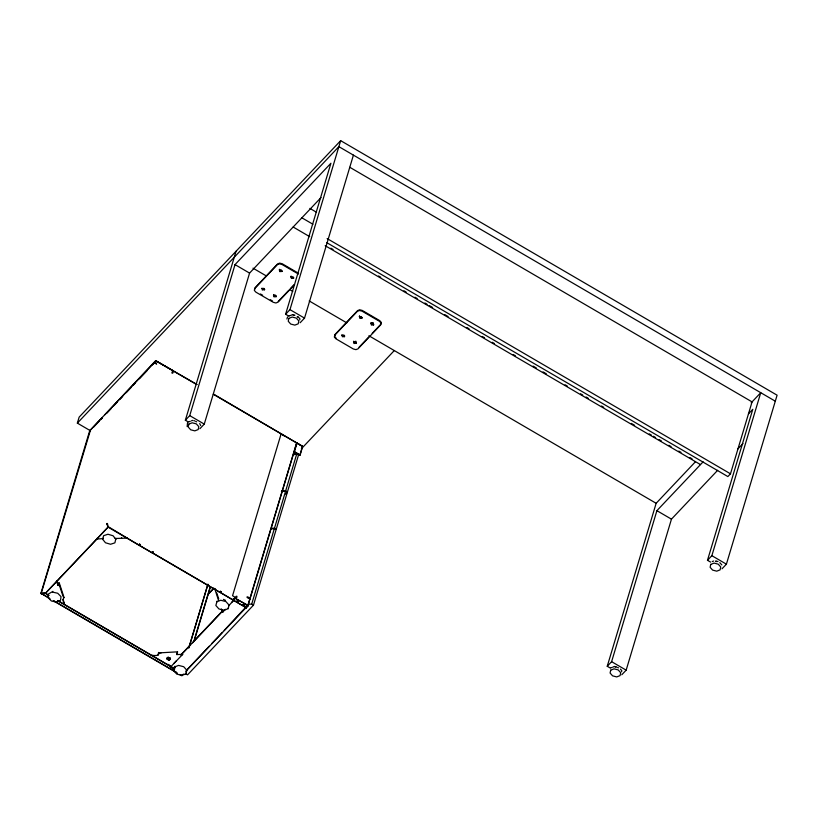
<?xml version="1.0" encoding="UTF-8"?>
<svg xmlns="http://www.w3.org/2000/svg" width="818" height="818" viewBox="0 0 818 818"><rect width="100%" height="100%" fill="white"/><g stroke="black" fill="none" stroke-linecap="round" stroke-linejoin="round"><path stroke-width="1.23" d="M107.332 524.052L107.424 523.489L108.273 527.252L138.723 545.013L108.211 526.68M115.921 539.318L113.058 535.759L107.966 534.246L103.641 535.678L102.598 539.195L105.471 542.763L110.553 544.267L114.888 542.845L115.941 538.397M152.843 655.729C150.645 654.625 160.031 657.253 158.702 652.907L177.557 651.834L176.862 654.553L177.557 651.834M181.872 675.412L186.044 673.807L186.095 672.754M217.107 601.077L215.85 605.473L218.948 608.95L224.081 610.269L228.253 608.653L228.304 607.61M106.729 523.612C106.8 524.491 107.424 523.295 106.759 523.51M286.903 319.051L287.558 316.944M213.314 394.256L302.629 446.403L300.094 455.176L294.408 451.628M90.399 430.309L89.857 430.196L40.951 593.193L50.041 598.868M90.348 430.513L41.125 593.704L41.012 593.081L45.481 593.183L107.945 527.262L107.005 524.062M174.899 666.23L173.641 670.617L176.739 674.093L181.964 675.382M254.551 289.684L254.93 287.885L277.599 263.917L279.684 263.12L282.251 263.774L298.621 273.324M186.044 673.807L186.801 670.208L183.713 666.721L178.569 665.402L174.408 667.018M228.253 608.653L229.009 605.054L225.921 601.578L220.788 600.259L216.617 601.874M299.725 319.869L299.94 318.856L297.905 316.556M248.12 605.545C241.453 613.275 251.208 601.659 247.772 606.158M284.695 436.178L281.044 433.837M300.022 454.92L294.357 451.792M621.588 671.67L621.803 670.658L620.433 669.124M90.593 430.841L77.352 423.121L79.152 417.129L340.666 140.655L777.1 395.196L726.404 564.175L722.038 568.786M41.258 593.735L45.563 593.439L48.875 595.371M48.824 595.535L45.44 593.03M45.481 593.183L41.524 593.725M56.381 581.618L56.759 581.209M58.671 583.07L57.935 585.279L58.528 585.371L59.295 583.05L58.671 583.07L63.037 596.332M59.295 583.05L64.06 597.518C61.422 599.216 66.043 604.441 63.671 604.195M63.743 603.97L64.448 604.318M196.964 384.44L155.604 360.687L90.338 430.115M155.809 360.81L155.318 363.212L156.627 364.082L155.502 363.172L156.33 360.748L155.604 360.687M156.105 360.973L196.831 384.644M126.504 537.61L127.076 537.784M139.469 544.103L140.001 544.614L139.469 544.103L138.723 545.013M139.305 545.35L151.821 552.641L139.305 545.35L140.052 544.44M188.477 422.047L185.359 420.227L236.054 251.249M185.359 420.227L189.725 415.616L235.022 264.613L330.912 163.252L285.605 314.255L288.723 316.065M153.099 552.242L152.567 551.741L153.099 552.242L152.404 552.988L219.613 592.181L220.359 591.281L220.891 591.782L220.359 591.281M152.404 552.988L153.15 552.078M199.909 428.714L204.265 424.102L249.572 273.1L321.055 197.537M264.623 289.46L262.363 290.063L261.893 288.284M158.549 652.427L158.058 655.157M281.954 271.382L279.807 271.627L279.439 269.5M276.157 296.607L274.01 296.852L273.539 295.073M168.201 657.754L170.389 658.5L169.019 660.259L166.964 659.052L168.201 657.754L170.256 658.95L169.019 660.259M171.279 666.22L182.69 654.39L182.209 654.809M290.911 276.821L291.126 276.106L291.658 277.701L293.754 277.629L293.529 278.355L291.443 278.417L290.911 276.821L293.008 276.76L293.529 278.355M285.605 314.255L289.971 309.633L340.666 140.655M188.774 647.928L207.844 584.369M188.897 647.795L207.966 584.246M194.265 639.942L210.042 587.355M194.101 641.281L210.246 587.477M152.455 552.815L246.279 607.733L233.283 600.156L234.03 599.257L233.447 598.909L232.701 599.819L220.246 592.355M300.155 322.732L304.521 318.12L353.417 155.134M225.533 600.361L223.406 599.389M221.392 608.919L222.445 612.12L222.966 611.731M281.167 433.704L232.557 595.719L236.146 597.938M233.447 598.909L233.979 599.42M233.283 600.156L234.03 599.257M236.964 602.068L236.586 600.944L238.069 600.903L238.437 602.017L237.016 601.905M244.439 604.522L244.786 605.729L243.345 605.647M302.67 446.669L296.648 442.732L247.844 605.392L235.993 598.684C238.917 595.218 234.582 595.412 235.942 598.848L248.048 605.504L296.811 442.753M294.296 451.986L297.057 443.09L302.384 446.199M296.228 452.691L294.439 454.696M248.59 604.226L251.699 604.124L274.327 528.714L276.095 529.747L253.478 605.156L187.537 674.86L185.359 673.592M274.5 528.152L285.564 491.27L287.333 492.303L276.269 529.185L274.5 528.152L271.392 528.244M285.646 490.974L296.709 454.102L298.488 455.135L287.425 492.007L285.646 490.974L281.504 491.107M299.889 455.053L302.057 447.835M342.599 336.004L344.685 335.942L344.47 336.658L342.384 336.73L341.914 334.951M361.965 318.049L359.818 318.294L359.45 316.167M356.219 343.09L354.02 343.509L353.601 341.556M373.601 324.838L371.454 325.083L370.932 323.488L371.147 322.773L373.233 322.701M610.361 668.091L607.242 666.281L656.148 503.285L695.372 461.822M607.242 666.281L611.608 661.67L656.905 510.667L703.112 461.822M621.792 674.758L626.159 670.157L671.455 519.154L717.652 470.309M326.709 242.609L727.867 476.567L730.484 473.806L752.059 401.894L349.797 167.291M710.607 562.119L707.488 560.299L752.795 409.297L748.439 413.908M707.488 560.299L711.854 555.688L760.75 392.701L751.169 402.834M187.526 422.691L187.138 426.577M102.649 538.633L96.841 539.062L96.821 538.408M121.667 538.029L121.453 537.63M52.536 592.12L57.71 593.244L61.023 596.639L60.532 600.3L56.534 602.099L51.37 600.974L48.057 597.58L48.538 593.919L52.894 591.394M64.111 604.011L62.802 599.614M102.598 539.195L103.129 538.285M77.352 423.121L338.867 146.647L775.3 401.188M90.931 429.491L102.322 417.456M104.949 414.675L156.033 360.85L172.976 370.615C174.336 374.051 170.001 374.245 172.925 370.779M93.712 427.027L98.978 421.454M100.737 419.603L102.485 417.742M106.882 413.11L111.268 408.468M113.907 405.687L117.414 401.965M120.052 399.184L122.68 396.403M126.197 392.691L131.463 387.118M133.211 385.268L134.97 383.407M139.357 378.765L147.26 370.421M152.526 364.848L156.044 361.137M278.212 301.453L288.672 290.4M290.41 288.56L293.897 284.869M294.562 284.664L277.997 302.179L275.911 302.987L273.345 302.323L255.881 292.138L254.337 290.4L254.715 288.601L277.384 264.643L279.47 263.836L282.036 264.5L298.406 274.04M45.307 593.479L108.068 527.129M151.821 552.641L152.567 551.741M359.092 347.2L368.683 337.067M372.17 333.376L380.891 324.163L381.27 322.364L379.726 320.625L362.262 310.441L359.695 309.777L357.609 310.584L334.951 334.552L334.562 336.351L336.116 338.09M296.791 442.947L213.437 394.051M301.361 448.796L394.286 350.564M285.594 494.144L287.333 492.303M208.58 593.582L213.795 588.07M207.537 595.064L213.631 588.633M220.195 592.518L220.942 591.619M168.334 657.294L167.107 658.602L169.162 659.799M180.88 654.85L223.017 610.31M232.68 600.095L234.439 598.244M181.085 654.973L190.747 644.758M192.496 642.907L222.343 611.353M232.885 600.218L234.633 598.357M173.815 663.531L176.351 660.852M231.494 602.549L234.04 599.87L228.825 605.688M222.895 611.956L225.441 609.267M186.402 670.351L209.224 646.22M211.852 643.439L222.394 632.304M224.142 630.443L248.038 604.747M185.727 671.394L248.048 605.504M183.508 674.083L181.78 675.331M737.703 449.113L742.938 443.581M218.529 600.412L214.868 589.113L215.533 588.98M222.445 612.12L222.987 611.782M182.322 675.443L181.872 675.586M289.02 316.045L289.94 315.697M290.339 315.533L292.691 314.623M188.989 421.791L190.308 421.29M191.484 420.83L192.659 420.38M712.222 561.588L713.664 561.036M610.872 667.846L611.792 667.488M612.713 667.14L614.553 666.425M279.275 270.032L281.372 269.971L281.893 271.566M282.108 270.84L280.022 270.911L279.49 269.316M261.842 288.468L263.938 288.406L264.459 289.991M262.588 289.337L264.674 289.275M273.478 295.257L275.574 295.186L276.095 296.781M276.31 296.065L274.224 296.126L273.693 294.541M359.286 316.699L361.382 316.638L361.904 318.233M362.129 317.507L360.032 317.578L359.501 315.983M370.932 323.488L373.018 323.427L373.55 325.012M373.765 324.296L371.669 324.368L371.147 322.773M341.852 335.135L343.949 335.063L344.47 336.658M353.499 341.924L355.585 341.852L356.116 343.448M293.601 454.194L296.709 454.102M281.412 491.403L285.564 491.27M271.218 528.806L274.327 528.714M115.133 538.489L127.087 538.111M41.442 593.479L45.43 593.357M63.426 597.539L64.06 597.518M244.418 604.604L242.946 604.645L243.314 605.77M158.702 652.907L161.238 652.825M176.862 654.553L182.69 654.39M175.001 667.447L173.528 667.498L173.845 668.787L173.477 667.662L174.95 667.621M152.24 655.32L152.905 655.504M293.826 314.92L294.961 315.206M293.141 315.124L294.03 315.349M193.794 420.667L194.929 420.953M195.778 421.556L196.668 421.791M715.709 560.964L717.969 561.547M715.914 561.404L716.803 561.629M615.678 666.721L616.813 667.007M614.993 666.926L615.882 667.151M617.662 667.611L618.551 667.836M215.533 589.604L214.868 589.113M41.37 593.531L49.06 598.009M309.889 208.396L316.515 212.261M301.873 217.803L312.916 224.244M327.118 238.559L730.484 473.806M330.861 248.161L333.049 249.439M378.529 275.963L380.738 277.241M403.918 290.768L406.127 292.057M414.961 297.2L417.16 298.488M424.89 302.997L427.098 304.286M429.307 305.574L432.62 307.507M444.757 314.582L448.07 316.515M466.843 327.466L469.051 328.754M482.293 336.474L484.501 337.762M492.231 342.272L494.44 343.56M513.203 354.501L515.412 355.789M533.07 366.096L536.383 368.018M543.009 371.883L546.322 373.816M565.085 384.767L567.293 386.045M580.545 393.775L582.753 395.063M586.056 396.996L588.265 398.284M601.516 406.004L603.725 407.292M631.322 423.387L634.635 425.319M649.267 433.857L651.455 435.135M653.398 436.27L655.607 437.558M659.144 439.614L661.343 440.902M668.848 445.278L671.057 446.567M678.787 451.076L680.995 452.364M689.891 457.548L692.079 458.826M293.161 227.015L309.715 236.678M325.175 245.686L700.494 464.583M252.997 268.161L266.269 275.901M289.368 289.378L292.752 291.351M309.204 300.942L346.832 322.885M368.908 335.758L656.363 503.418M235.022 264.613L249.572 273.1M656.905 510.667L671.455 519.154M289.971 309.633L304.521 318.12M711.854 555.688L726.404 564.175M260.461 293.969L262.65 295.237M270.288 299.695L272.466 300.973M189.725 415.616L204.265 424.102M611.608 661.67L626.159 670.157M251.699 604.124L253.478 605.156M168.038 664.328L170.195 665.586M57.71 600.514L174.725 668.766M57.659 600.688L174.684 668.94M174.142 669.369L170.717 667.253M53.456 600.576L176.504 672.335M53.334 600.79L177.475 673.194M179.674 674.472L181.872 675.75M719.789 562.61L721.834 564.911M297.231 316.638L297.772 317.241M199.725 423.54L200.696 425.605M355.799 341.137L356.331 342.732L354.235 342.793L353.713 341.198M242.987 604.482L243.365 605.606M216.78 592.989L218.764 599.021M56.871 581.312L58.282 585.586M56.882 582.068L57.935 585.279M250.052 598.837C247.772 595.3 244.388 597.242 249.848 598.715M170.154 658.061A1.738 1.196 16.7 0 1 169.162 659.789A1.738 1.196 16.7 0 1 167.066 658.163A1.738 1.196 17.1 0 0 168.283 659.656M168.62 657.304A1.738 1.196 16.7 0 0 167.23 657.774A1.738 1.196 17.1 0 1 167.567 657.478M167.946 659.134A1.472 1.022 16.7 0 1 167.496 657.764M169.98 658.009A1.472 1.022 16.7 0 1 170.083 659.063M188.815 424.102L188.201 426.996L190.696 429.798L194.827 430.861L198.191 429.562L198.805 426.669L196.31 423.867L192.179 422.804L188.815 424.102M288.846 318.355L288.233 321.249L290.727 324.051L294.858 325.114L298.222 323.816L298.826 320.912L296.341 318.11L292.21 317.057L288.846 318.355M334.726 335.268L334.347 337.067L335.901 338.805L353.356 348.989L355.922 349.644L358.008 348.846L380.677 324.879L381.055 323.079L379.501 321.341L362.047 311.157L359.48 310.503L357.394 311.31L334.726 335.268M610.709 670.146L610.095 673.05L612.58 675.852L616.721 676.915L620.075 675.617L620.688 672.713L618.193 669.911L614.062 668.848L610.709 670.146M710.73 564.4L710.126 567.303L712.611 570.105L716.742 571.168L720.106 569.87L720.719 566.966L718.224 564.164L714.094 563.101L710.73 564.4"/></g></svg>
